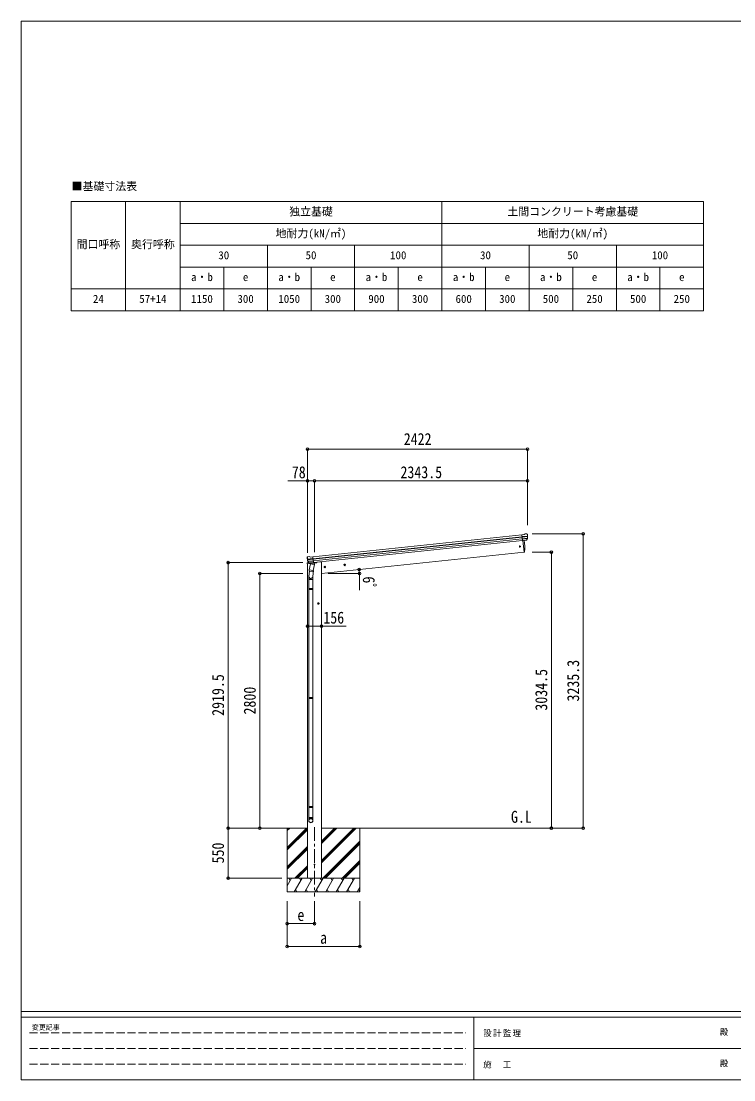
# Model space of a CAD drawing. Units: millimetres at full size, sheet at 1:30; some dimension numbers follow another scale. Extents: x -8432 to 8432, y -5820 to 5820.
# Drawn here: x -8432 to -589, y -5820 to 5820 of the extents above; entities that cross this region are included whole.
import ezdxf
from ezdxf.enums import TextEntityAlignment as Align

# ---------------------------------------------------------------- set-up
doc = ezdxf.new("R2010")
doc.units = ezdxf.units.MM
doc.header["$LTSCALE"] = 30
doc.header["$PDMODE"] = 32
doc.header["$PDSIZE"] = 30
doc.linetypes.add('CHAIN1', pattern=[8, 5, -1, 1, -1])
doc.linetypes.add('DASHED3', pattern=[4, 3, -1])
for name, color, linetype, lineweight in [('0-0_0', 7, 'Continuous', 9), ('0-1_本体', 5, 'CHAIN1', 9), ('0-3_ELV2', 4, 'Continuous', 9), ('0-6_OTH_LINE', 6, 'Continuous', 9), ('0-9_OUTLINE', 7, 'Continuous', 9), ('8-0', 7, 'Continuous', 18), ('F-0_240', 7, 'Continuous', 9)]:
    doc.layers.add(name, color=color, linetype=linetype, lineweight=lineweight)
doc.layers.add('0-7_SHAPE', color=7, linetype='Continuous')
doc.styles.add('ＭＳ ゴシック', font='')
doc.styles.get('ＭＳ ゴシック').set_extended_font_data('MS Gothic')

msp = doc.modelspace()

# ---------------------------------------------------------------- linework, layer by layer
at = {"layer": '0-0_0'}
for p, q in [((-5626.46, -3052.93), (-5282.35, -3052.93)), ((-5504.6, -3052.93), (-5504.6, -3752.93)), ((-5504.6, -3264.16), (-5293.37, -3052.93)), ((-5504.6, -3080.31), (-5477.22, -3052.93)), ((-5504.6, -3066.17), (-5491.36, -3052.93)), ((-5504.6, -3278.3), (-5282.35, -3056.05)), ((-5504.6, -3292.44), (-5282.35, -3070.19)), ((-5126.85, -3052.93), (-2810.31, -3052.93)), ((-5126.85, -3435.19), (-4744.59, -3052.93)), ((-5126.85, -3406.91), (-4772.87, -3052.93)), ((-5126.85, -3421.05), (-4758.73, -3052.93)), ((-5126.85, -3223.06), (-4956.72, -3052.93)), ((-5126.85, -3208.92), (-4970.86, -3052.93)), ((-5126.85, -3194.78), (-4985, -3052.93)), ((-4704.6, -3052.93), (-4704.6, -3752.93)), ((-5504.6, -3476.29), (-5282.35, -3254.04)), ((-5110.74, -3602.93), (-4704.6, -3196.79)), ((-5096.6, -3602.93), (-4704.6, -3210.93)), ((-5082.46, -3602.93), (-4704.6, -3225.07)), ((-5504.6, -3490.43), (-5282.35, -3268.18)), ((-5504.6, -3504.57), (-5282.35, -3282.32)), ((-5419.11, -3602.93), (-5282.35, -3466.17)), ((-5404.97, -3602.93), (-5282.35, -3480.31)), ((-4898.61, -3602.93), (-4704.6, -3408.92)), ((-4884.47, -3602.93), (-4704.6, -3423.06)), ((-4870.33, -3602.93), (-4704.6, -3437.21)), ((-4704.6, -3602.93), (-5504.6, -3602.93)), ((-5504.6, -3686.76), (-5456.2, -3602.93)), ((-5471.2, -3628.91), (-5486.2, -3602.93)), ((-5427.33, -3752.93), (-5340.73, -3602.93)), ((-5390.83, -3602.93), (-5282.35, -3494.46)), ((-5355.73, -3628.91), (-5370.74, -3602.93)), ((-5311.86, -3752.93), (-5225.26, -3602.93)), ((-5240.26, -3628.91), (-5255.26, -3602.93)), ((-5196.39, -3752.93), (-5109.79, -3602.93)), ((-5124.79, -3628.91), (-5139.79, -3602.93)), ((-5080.92, -3752.93), (-4994.32, -3602.93)), ((-5009.32, -3628.91), (-5024.32, -3602.93)), ((-4965.45, -3752.93), (-4878.85, -3602.93)), ((-4908.85, -3602.93), (-4893.85, -3628.91)), ((-4849.98, -3752.93), (-4763.38, -3602.93)), ((-4778.38, -3628.91), (-4793.38, -3602.93)), ((-4734.51, -3752.93), (-4704.6, -3701.12)), ((-5504.6, -3752.93), (-4704.6, -3752.93)), ((-5412.34, -3726.95), (-5397.34, -3752.93)), ((-5296.87, -3726.95), (-5281.87, -3752.93)), ((-5181.4, -3726.95), (-5166.4, -3752.93)), ((-5065.93, -3726.95), (-5050.93, -3752.93)), ((-4950.46, -3726.95), (-4935.46, -3752.93)), ((-4834.99, -3726.95), (-4819.99, -3752.93)), ((-4719.51, -3726.95), (-4704.6, -3752.78))]:
    msp.add_line(p, q, dxfattribs=at)
at = {"layer": '0-1_本体'}
msp.add_line((-5204.6, -3043.72), (-5204.6, -3802.93), dxfattribs=at)
at = {"layer": '0-3_ELV2'}
for p, q in [((-5222.44, -70.93), (-2923.03, 170.75)), ((-5220.46, -89.82), (-2921.04, 151.86)), ((-5220.03, -94), (-2920.6, 147.68)), ((-5217.93, -113.86), (-2918.52, 127.82)), ((-2896.72, 175.53), (-2923.24, 172.74)), ((-2916.45, 108.19), (-2923.24, 172.74)), ((-2921.08, 152.21), (-2861.34, 158.49)), ((-2860.86, 152.62), (-2920.46, 146.36)), ((-2861.7, 135.87), (-2918.73, 129.88)), ((-2863.09, 131.21), (-2918.26, 125.41)), ((-2896.72, 175.53), (-2885.12, 182.5)), ((-2883.89, 182.91), (-2870.4, 184.33)), ((-2871.65, 114.63), (-2862.2, 132.93)), ((-2870.6, 114.2), (-2860.47, 132.46)), ((-2866.74, 183.24), (-2866.74, 183.25)), ((-2866.74, 183.24), (-2861.56, 179.05)), ((-2860.17, 175.35), (-2860.48, 177.2)), ((-2916.76, 111.08), (-5216.17, -130.6)), ((-2873.1, 112.98), (-2916.48, 108.42)), ((-2916.45, 108.19), (-2906.51, 109.24)), ((-2909.57, 108.91), (-2896.18, -18.48)), ((-2906.51, 109.24), (-2906.24, 109.17)), ((-2906.24, 109.17), (-2880.9, 111.83)), ((-2880.9, 111.83), (-2880.65, 111.95)), ((-2880.65, 111.95), (-2872.96, 112.76)), ((-5284.89, -79.5), (-5284.97, -77.62)), ((-5283.6, -74.73), (-5284.3, -75.59)), ((-5280.11, -70.41), (-5283.6, -74.73)), ((-5220.49, -89.46), (-5280.23, -95.74)), ((-5280.11, -70.41), (-5280.1, -70.41)), ((-5279.48, -101.58), (-5219.88, -95.32)), ((-5276.75, -68.59), (-5276.74, -68.59)), ((-5275.18, -117.8), (-5218.15, -111.8)), ((-5272.85, -122.07), (-5217.68, -116.27)), ((-5249.17, -71.72), (-5222.65, -68.94)), ((-5215.87, -133.49), (-5222.65, -68.94)), ((-2896.18, -18.48), (-5126.85, -252.93)), ((-2896.18, -18.48), (-2894.13, -18.19)), ((-5284.6, -138.09), (-5285.5, -144.92)), ((-5285.5, -144.92), (-5251.77, -141.38)), ((-5282.35, -3602.93), (-5282.35, -144.59)), ((-5265.09, -133.73), (-5281.94, -135.5)), ((-5261.97, -137.14), (-5275.67, -121.39)), ((-5261.03, -136.5), (-5274.08, -120.57)), ((-5251.67, -137.25), (-5259.36, -138.06)), ((-5259.27, -137.82), (-5215.89, -133.26)), ((-5258.52, -138.06), (-5256.95, -137.9)), ((-5256.95, -137.9), (-5219.41, -133.95)), ((-5251.4, -137.31), (-5251.67, -137.25)), ((-5226.07, -134.65), (-5251.4, -137.31)), ((-5225.81, -134.53), (-5226.07, -134.65)), ((-5215.87, -133.49), (-5225.81, -134.53)), ((-5219.41, -133.95), (-5217.85, -133.79)), ((-5216.03, -131.91), (-5215.11, -132.09)), ((-5211.75, -137.17), (-5182.48, -134.09)), ((-5177.62, -126.54), (-5178.05, -129.77)), ((-5091.42, -174.29), (-5097.49, -178.7)), ((-5097.49, -178.7), (-5096.71, -186.17)), ((-5096.71, -186.17), (-5089.85, -189.22)), ((-5084.56, -177.34), (-5091.42, -174.29)), ((-4872.63, -151.29), (-4878.7, -155.7)), ((-4878.7, -155.7), (-4877.91, -163.17)), ((-4877.91, -163.17), (-4871.06, -166.22)), ((-4865.77, -154.35), (-4872.63, -151.29)), ((-5160.85, -574.97), (-5167.35, -578.73)), ((-5167.35, -578.73), (-5167.35, -586.23)), ((-5154.35, -578.73), (-5160.85, -574.97)), ((-5167.35, -586.23), (-5160.85, -589.99))]:
    msp.add_line(p, q, dxfattribs=at)
for points in [[(-5263.26, -67.17), (-5263.26, -67.17), (-5276.74, -68.59)], [(-5249.17, -71.72), (-5261.97, -67.32), (-5261.97, -67.32)], [(-5126.85, -3602.93), (-5126.85, -123.93), (-5146.85, -123.93), (-5177.71, -127.17)], [(-5089.85, -189.22), (-5083.78, -184.81), (-5084.56, -177.34)], [(-4871.06, -166.22), (-4864.98, -161.81), (-4865.77, -154.35)], [(-5160.85, -589.99), (-5154.35, -586.23), (-5154.35, -578.73)]]:
    msp.add_lwpolyline(points, dxfattribs=at)
for centre, radius in [((-2942.98, 44.07), 6.5), ((-5090.64, -181.75), 8.5), ((-5090.64, -181.75), 7.7), ((-5090.64, -181.75), 6.5), ((-4871.84, -158.76), 8.5), ((-4871.84, -158.76), 7.7), ((-4871.84, -158.76), 6.5), ((-5160.85, -582.48), 8.5), ((-5160.85, -582.48), 7.7), ((-5160.85, -582.48), 6.5), ((-5204.6, -3452.93), 4.5)]:
    msp.add_circle(centre, radius, dxfattribs=at)
for centre, radius, start, end in [((-2883.57, 179.93), 3, 96.02369, 120.97631), ((-2869.88, 179.36), 5, 51.04426, 95.95574), ((-3053.72, 153.7), 192.44, 1.4271, 6.57578), ((-2864.87, 134.31), 3, 332.69111, 354.20009), ((-3061.06, 154.24), 200.2, 354.20009, 359.53883), ((-2816.07, 160.61), 45.32, 182.67122, 185.64518), ((-2860.68, 151.29), 1.35, 95.1605, 97.91927), ((-2858.07, 152.85), 2.74, 179.02151, 184.43412), ((-2863.1, 133.92), 3, 331, 354.13916), ((-3061.06, 154.24), 202, 354.13916, 6), ((-3791.78, 21.74), 900.99, 357.6414, 5.6433), ((-2873.21, 115.65), 2.99, 285.2717, 331.00739), ((-5084, -58.38), 202, 186, 197.86084), ((-5091.06, -60.43), 192.44, 185.42422, 190.5729), ((-5324.95, -103.09), 45.32, 6.35482, 9.32878), ((-5276.22, -73.56), 5, 96.04426, 140.95574), ((-5282.26, -101.95), 2.74, 7.56588, 12.97849), ((-5279.39, -102.93), 1.35, 94.08073, 96.8395), ((-5084, -58.38), 200.2, 192.46117, 197.79991), ((-5262.95, -70.15), 3, 71.02369, 95.97631), ((-2894.55, -15.22), 3, 278, 357.63919), ((-5281.62, -138.48), 3, 96, 172.5), ((-5273.4, -119.42), 3, 197.86084, 221), ((-5271.76, -118.67), 3, 197.79991, 219.30889), ((-5259.71, -135.18), 2.99, 220.99261, 266.7283), ((-5258.57, -137.57), 0.5, 240.73754, 276), ((-5217.9, -133.29), 0.5, 276, 311.26246), ((-5183.01, -129.12), 5, 276, 352.5)]:
    msp.add_arc(centre, radius, start, end, dxfattribs=at)
for centre, major_axis, ratio, start_param, end_param in [((-2862.43, 175.75), (-0.87, 5.91), 0.020485, 0.67143203, 1.56913061), ((-2867.82, 180.27), (5.88, -1.31), 0.24881, 0.46058498, 0.46410383), ((-2863.44, 176.72), (-2.34, 1.9), 0.995767, 3.98597162, 4.71238898), ((-3058.75, 132.29), (-20.92, 199.05), 0.994373, 4.71137894, 4.7277536), ((-2873.41, 115.95), (-0.11, 3), 0.642905, 3.24593831, 4.20392797), ((-2873.28, 115.75), (1.66, -2.51), 0.997631, 5.80419048, 5.89294842), ((-2873.35, 115.86), (3.53, -2.11), 0.650902, 5.25614477, 5.32895537), ((-2870.98, 116.21), (1.08, 3.13), 0.040856, 2.11350352, 2.14162489), ((-5281.97, -77.48), (1.9, 2.34), 0.995767, 1.57079633, 2.29721369), ((-5278.42, -73.1), (-5.48, -2.51), 0.24881, 5.81908147, 5.82260033), ((-5282.76, -78.64), (-0.38, 5.97), 0.020485, 4.7140547, 5.61175327), ((-5081.69, -80.33), (-20.92, 199.05), 0.994373, 1.55543171, 1.57180637), ((-5081.69, -80.33), (-20.92, 199.05), 0.994373, 4.71137894, 4.7277536), ((-5262.01, -135.1), (-1.71, 2.84), 0.040856, 4.14156042, 4.16968179), ((-5259.58, -134.84), (-0.51, 2.96), 0.642905, 2.07925734, 3.03724699), ((-5259.62, -134.95), (-3.02, -2.79), 0.650902, 0.95422993, 1.02704053), ((-5259.67, -135.07), (-1.1, -2.8), 0.997631, 0.39023689, 0.47899483)]:
    msp.add_ellipse(centre, major_axis=major_axis, ratio=ratio, start_param=start_param, end_param=end_param, dxfattribs=at)
at = {"layer": '0-6_OTH_LINE'}
for p, q in [((-5282.35, 1114.13), (-5282.35, -26.95)), ((-5282.35, 1114.13), (-2860.84, 1114.13)), ((-2860.84, 1114.13), (-2860.84, 276.95)), ((-5282.35, 765.13), (-5495.88, 765.13)), ((-5282.35, 765.13), (-5282.35, 276.95)), ((-5204.35, 765.13), (-5282.35, 765.13)), ((-5204.35, 765.13), (-5204.35, -18.78)), ((-2860.84, 765.13), (-5204.35, 765.13)), ((-2860.84, 765.13), (-2860.84, 276.95)), ((-2246.44, 182.35), (-2810.31, 182.35)), ((-2246.44, 182.35), (-2246.44, -3052.93)), ((-2597.44, -18.48), (-2810.31, -18.48)), ((-2597.44, -18.48), (-2597.44, -3052.93)), ((-6154.6, -3052.93), (-6154.6, -133.44)), ((-6154.6, -133.44), (-5332.85, -133.44)), ((-5805.6, -3052.93), (-5805.6, -252.93)), ((-5805.6, -252.93), (-5332.85, -252.93)), ((-5126.85, -832.48), (-5282.35, -832.48)), ((-6154.6, -3052.93), (-5564.21, -3052.93)), ((-6154.6, -3602.93), (-6154.6, -3052.93)), ((-5805.6, -3052.93), (-5564.21, -3052.93)), ((-2597.44, -3052.93), (-2810.31, -3052.93)), ((-2246.44, -3052.93), (-2810.31, -3052.93)), ((-6154.6, -3602.93), (-5564.21, -3602.93)), ((-5504.6, -4352.93), (-5504.6, -3853.93)), ((-5504.6, -4102.93), (-5504.6, -3853.93)), ((-5204.6, -4102.93), (-5204.6, -3853.93)), ((-4704.6, -4352.93), (-4704.6, -3853.93)), ((-5504.6, -4102.93), (-5204.6, -4102.93)), ((-5504.6, -4352.93), (-4704.6, -4352.93))]:
    msp.add_line(p, q, dxfattribs=at)
at = {"layer": '0-6_OTH_LINE', "lineweight": 18}
for p, q in [((-4709.89, -252.98), (-5052.49, -252.98)), ((-4709.89, -252.98), (-4709.89, -434.48)), ((-5126.85, -832.48), (-4854.81, -832.48))]:
    msp.add_line(p, q, dxfattribs=at)
at = {"layer": '0-6_OTH_LINE'}
msp.add_arc((-4947.68, -252.98), 237.79, 0, 10.52987, dxfattribs=at)
for p in [(-5282.35, 1114.13), (-2860.84, 1114.13), (-5282.35, 765.13), (-5204.35, 765.13), (-2860.84, 765.13), (-2246.44, 182.35), (-2597.44, -18.48), (-6154.6, -133.44), (-4713.9, -209.53), (-5805.6, -252.93), (-4709.89, -252.98), (-5282.35, -832.48), (-5126.85, -832.48), (-6154.6, -3052.93), (-5805.6, -3052.93), (-2597.44, -3052.93), (-2246.44, -3052.93), (-6154.6, -3602.93), (-5504.6, -4102.93), (-5204.6, -4102.93), (-5504.6, -4352.93), (-4704.6, -4352.93)]:
    msp.add_point(p, dxfattribs=at)
at = {"layer": '0-9_OUTLINE'}
for p, q in [((-5259.48, -227.37), (-5265.04, -283.09)), ((-5264.37, -224.33), (-5261.88, -212.08)), ((-5264.16, -225.73), (-5264.16, -225.73)), ((-5262.82, -226.69), (-5221.86, -235.02)), ((-5248.54, -146.43), (-5261.89, -212.08)), ((-5217.01, -221.21), (-5261.89, -212.08)), ((-5258.52, -138.06), (-5217.85, -133.79)), ((-5255.16, -138.36), (-5255.31, -139.09)), ((-5254.7, -140.22), (-5229.94, -149.97)), ((-5203.65, -155.56), (-5248.54, -146.43)), ((-5246.36, -143.51), (-5247.02, -146.74)), ((-5225.55, -134.98), (-5228.47, -149.33)), ((-5216.58, -219.07), (-5223.23, -286.82)), ((-5217.02, -221.21), (-5219.56, -233.68)), ((-5217.01, -221.21), (-5203.65, -155.56)), ((-5216.03, -131.91), (-5215.11, -132.09)), ((-5215.11, -132.09), (-5203.91, -149.02)), ((-5203.91, -149.02), (-5205.17, -155.25)), ((-5267.19, -320.25), (-5267.19, -285.9)), ((-5221.19, -320.25), (-5267.19, -320.25)), ((-5265.19, -320.25), (-5265.19, -417)), ((-5223.19, -320.25), (-5223.19, -417)), ((-5221.19, -285.6), (-5221.19, -320.25)), ((-5267.19, -419), (-5266.19, -417)), ((-5221.19, -419), (-5267.19, -419)), ((-5221.19, -427), (-5267.19, -427)), ((-5222.19, -417), (-5266.19, -417)), ((-5222.19, -429), (-5266.19, -429)), ((-5265.19, -429), (-5265.19, -1615.18)), ((-5223.19, -429), (-5223.19, -1615.18)), ((-5221.19, -419), (-5222.19, -417)), ((-5221.19, -427), (-5222.19, -429)), ((-5221.19, -419), (-5221.19, -427)), ((-5267.19, -1617.18), (-5266.19, -1615.18)), ((-5221.19, -1617.18), (-5267.19, -1617.18)), ((-5221.19, -1625.18), (-5267.19, -1625.18)), ((-5222.19, -1615.18), (-5266.19, -1615.18)), ((-5222.19, -1627.18), (-5266.19, -1627.18)), ((-5265.19, -1627.18), (-5265.19, -2813.37)), ((-5223.19, -1627.18), (-5223.19, -2813.37)), ((-5221.19, -1617.18), (-5222.19, -1615.18)), ((-5221.19, -1625.18), (-5222.19, -1627.18)), ((-5221.19, -1617.18), (-5221.19, -1625.18)), ((-5267.19, -2815.37), (-5266.19, -2813.37)), ((-5221.19, -2815.37), (-5267.19, -2815.37)), ((-5221.19, -2823.37), (-5267.19, -2823.37)), ((-5222.19, -2813.37), (-5266.19, -2813.37)), ((-5222.19, -2825.37), (-5266.19, -2825.37)), ((-5265.19, -2825.37), (-5265.19, -2935.37)), ((-5223.19, -2825.37), (-5223.19, -2935.37)), ((-5221.19, -2815.37), (-5222.19, -2813.37)), ((-5221.19, -2823.37), (-5222.19, -2825.37)), ((-5221.19, -2815.37), (-5221.19, -2823.37)), ((-5267.19, -2969.51), (-5267.19, -2935.37)), ((-5221.19, -2935.37), (-5267.19, -2935.37)), ((-5221.19, -2969.51), (-5221.19, -2935.37))]:
    msp.add_line(p, q, dxfattribs=at)
for points in [[(-5267.19, -419), (-5267.19, -427), (-5266.19, -429)], [(-5267.19, -1617.18), (-5267.19, -1625.18), (-5266.19, -1627.18)], [(-5267.19, -2815.37), (-5267.19, -2823.37), (-5266.19, -2825.37)]]:
    msp.add_lwpolyline(points, dxfattribs=at)
for centre, radius, start, end in [((-5262.47, -224.75), 1.95, 167.54017, 209.97766), ((-5262.42, -224.73), 2, 209.90962, 258.5), ((-5258.57, -137.57), 0.5, 240.73754, 276), ((-5255.65, -138.26), 0.5, 348.5, 96), ((-5254.33, -139.29), 1, 168.5, 248.5), ((-5229.47, -149.06), 1.03, 242.53897, 344.46569), ((-5224.97, -135.14), 0.604, 93.09842, 164.70595), ((-5217.9, -133.29), 0.5, 276, 311.26246), ((-5237.19, -285.9), 30, 177.45142, 180), ((-5221.46, -233.06), 2, 258.5, 341.96843)]:
    msp.add_arc(centre, radius, start, end, dxfattribs=at)
for centre, major_axis, ratio, start_param, end_param in [((-5244.19, -285.6), (23, 0), 0.996195, 2.62193603, 6.60747969), ((-5244.19, -285.6), (21, 0), 0.996195, 3.02154981, 6.2247991), ((-5244.19, -2967.77), (-23, 0), 0.996195, 3.14159265, 6.28318531), ((-5244.19, -2969.51), (-23, 0), 0.996195, 3.14159265, 6.28318531), ((-5244.19, -2969.51), (0, -23.43), 0.981806, 4.71238898, 7.85398163)]:
    msp.add_ellipse(centre, major_axis=major_axis, ratio=ratio, start_param=start_param, end_param=end_param, dxfattribs=at)
msp.add_ellipse((-5244.19, -2969.51), major_axis=(21, 0), ratio=0.996195, dxfattribs=at)
at = {"layer": '8-0'}
for p, q in [((-7882.05, 3836.13), (-922.05, 3836.13)), ((-7882.05, 3836.13), (-7882.05, 2636.13)), ((-7282.05, 3836.13), (-7282.05, 2636.13)), ((-6682.05, 3836.13), (-6682.05, 2636.13)), ((-3802.05, 3836.13), (-3802.05, 2636.13)), ((-922.05, 3836.13), (-922.05, 2636.13)), ((-6682.05, 3596.13), (-922.05, 3596.13)), ((-6682.05, 3356.13), (-922.05, 3356.13)), ((-5722.05, 3356.13), (-5722.05, 2636.13)), ((-4762.05, 3356.13), (-4762.05, 2636.13)), ((-2842.05, 3356.13), (-2842.05, 2636.13)), ((-1882.05, 3356.13), (-1882.05, 2636.13)), ((-6682.05, 3116.13), (-922.05, 3116.13)), ((-6202.05, 3116.13), (-6202.05, 2636.13)), ((-5242.05, 3116.13), (-5242.05, 2636.13)), ((-4282.05, 3116.13), (-4282.05, 2636.13)), ((-3322.05, 3116.13), (-3322.05, 2636.13)), ((-2362.05, 3116.13), (-2362.05, 2636.13)), ((-1402.05, 3116.13), (-1402.05, 2636.13)), ((-7882.05, 2876.13), (-922.05, 2876.13)), ((-7882.05, 2636.13), (-922.05, 2636.13))]:
    msp.add_line(p, q, dxfattribs=at)
at = {"layer": 'F-0_240', "color": 5}
for p, q in [((-8432.06, 5820), (-8432.06, -5820)), ((-8432.06, 5820), (8007.94, 5820)), ((-8432.06, -5070), (8007.94, -5070)), ((-8432.06, -5130), (5341.19, -5130)), ((-3448.82, -5130), (-3448.82, -5820)), ((-3448.82, -5475), (2701.18, -5475)), ((-8432.06, -5820), (8007.94, -5820))]:
    msp.add_line(p, q, dxfattribs=at)
at = {"layer": 'F-0_240', "color": 4, "linetype": 'DASHED3'}
for p, q in [((-8342.06, -5302.5), (-3538.82, -5302.5)), ((-8342.06, -5475), (-3538.82, -5475)), ((-8342.06, -5647.5), (-3538.82, -5647.5))]:
    msp.add_line(p, q, dxfattribs=at)

# ---------------------------------------------------------------- texts
at = {"layer": '0-6_OTH_LINE', "color": 7, "style": 'ＭＳ ゴシック', "width": 0.85}
for s, p in [('2422', (-4221.59, 1120.13)), ('78', (-5453.52, 754.99)), ('2343.5', (-4257.59, 755.13)), ('156', (-5106.68, -843.25)), ('e', (-5392.1, -4112.93)), ('a', (-5142.1, -4362.93))]:
    msp.add_text(s, height=132, dxfattribs=at).set_placement(p, align=Align.BOTTOM_LEFT)
for s, rotation, p in [('6ﾟ', 270, (-4710.35, -284.51)), ('3235.3', 90, (-2252.44, -1660.29)), ('2919.5', 90, (-6160.6, -1818.19)), ('3034.5', 90, (-2603.44, -1760.7)), ('2800', 90, (-5811.6, -1802.93)), ('550', 90, (-6160.6, -3440.43))]:
    msp.add_text(s, height=132, rotation=rotation, dxfattribs=at).set_placement(p, align=Align.BOTTOM_LEFT)
at = {"layer": '0-7_SHAPE', "style": 'ＭＳ ゴシック', "width": 0.85}
msp.add_text('G.L', height=132, dxfattribs=at).set_placement((-3041.92, -3033.75), align=Align.BOTTOM_LEFT)
at = {"layer": '8-0', "style": 'ＭＳ ゴシック'}
for s, p in [('■基礎寸法表', (-7876.29, 3934.63)), ('独立基礎', (-5482.05, 3656.13)), ('土間コンクリート考慮基礎', (-3082.05, 3656.13)), ('地耐力(kN/㎡)', (-5632.05, 3416.13)), ('地耐力(kN/㎡)', (-2752.05, 3416.13)), ('間口呼称', (-7822.05, 3296.13)), ('奥行呼称', (-7222.05, 3296.13)), ('30', (-6262.05, 3176.13)), ('50', (-5302.05, 3176.13)), ('100', (-4372.05, 3176.13)), ('30', (-3382.05, 3176.13)), ('50', (-2422.05, 3176.13)), ('100', (-1492.05, 3176.13)), ('a・b', (-6562.05, 2936.13)), ('e', (-5992.05, 2936.13)), ('a・b', (-5602.05, 2936.13)), ('e', (-5032.05, 2936.13)), ('a・b', (-4642.05, 2936.13)), ('e', (-4072.05, 2936.13)), ('a・b', (-3682.05, 2936.13)), ('e', (-3112.05, 2936.13)), ('a・b', (-2722.05, 2936.13)), ('e', (-2152.05, 2936.13)), ('a・b', (-1762.05, 2936.13)), ('e', (-1192.05, 2936.13)), ('24', (-7642.05, 2696.13)), ('57+14', (-7132.05, 2696.13)), ('1150', (-6562.05, 2696.13)), ('300', (-6052.05, 2696.13)), ('1050', (-5602.05, 2696.13)), ('300', (-5092.05, 2696.13)), ('900', (-4612.05, 2696.13)), ('300', (-4132.05, 2696.13)), ('600', (-3652.05, 2696.13)), ('300', (-3172.05, 2696.13)), ('500', (-2692.05, 2696.13)), ('250', (-2212.05, 2696.13)), ('500', (-1732.05, 2696.13)), ('250', (-1252.05, 2696.13))]:
    msp.add_text(s, height=87.98, dxfattribs=at).set_placement(p, align=Align.BOTTOM_LEFT)
at = {"layer": 'F-0_240', "style": 'ＭＳ ゴシック'}
for s, height, p in [('変更記事', 54.99, (-8314.83, -5287.5)), ('殿', 65.98, (-744.53, -5347.5)), ('殿', 65.98, (-744.53, -5692.5))]:
    msp.add_text(s, height=height, dxfattribs=at).set_placement(p, align=Align.BOTTOM_LEFT)
at = {"layer": 'F-0_240', "char_height": 65.98, "attachment_point": 7, "style": 'ＭＳ ゴシック'}
for s, insert in [('\\T1.17;設計監理', (-3347.49, -5347.5)), ('\\T1.17;施\u3000工', (-3347.49, -5692.5))]:
    msp.add_mtext(s, dxfattribs=dict(at, insert=insert))

doc.saveas('drawing.dxf')
